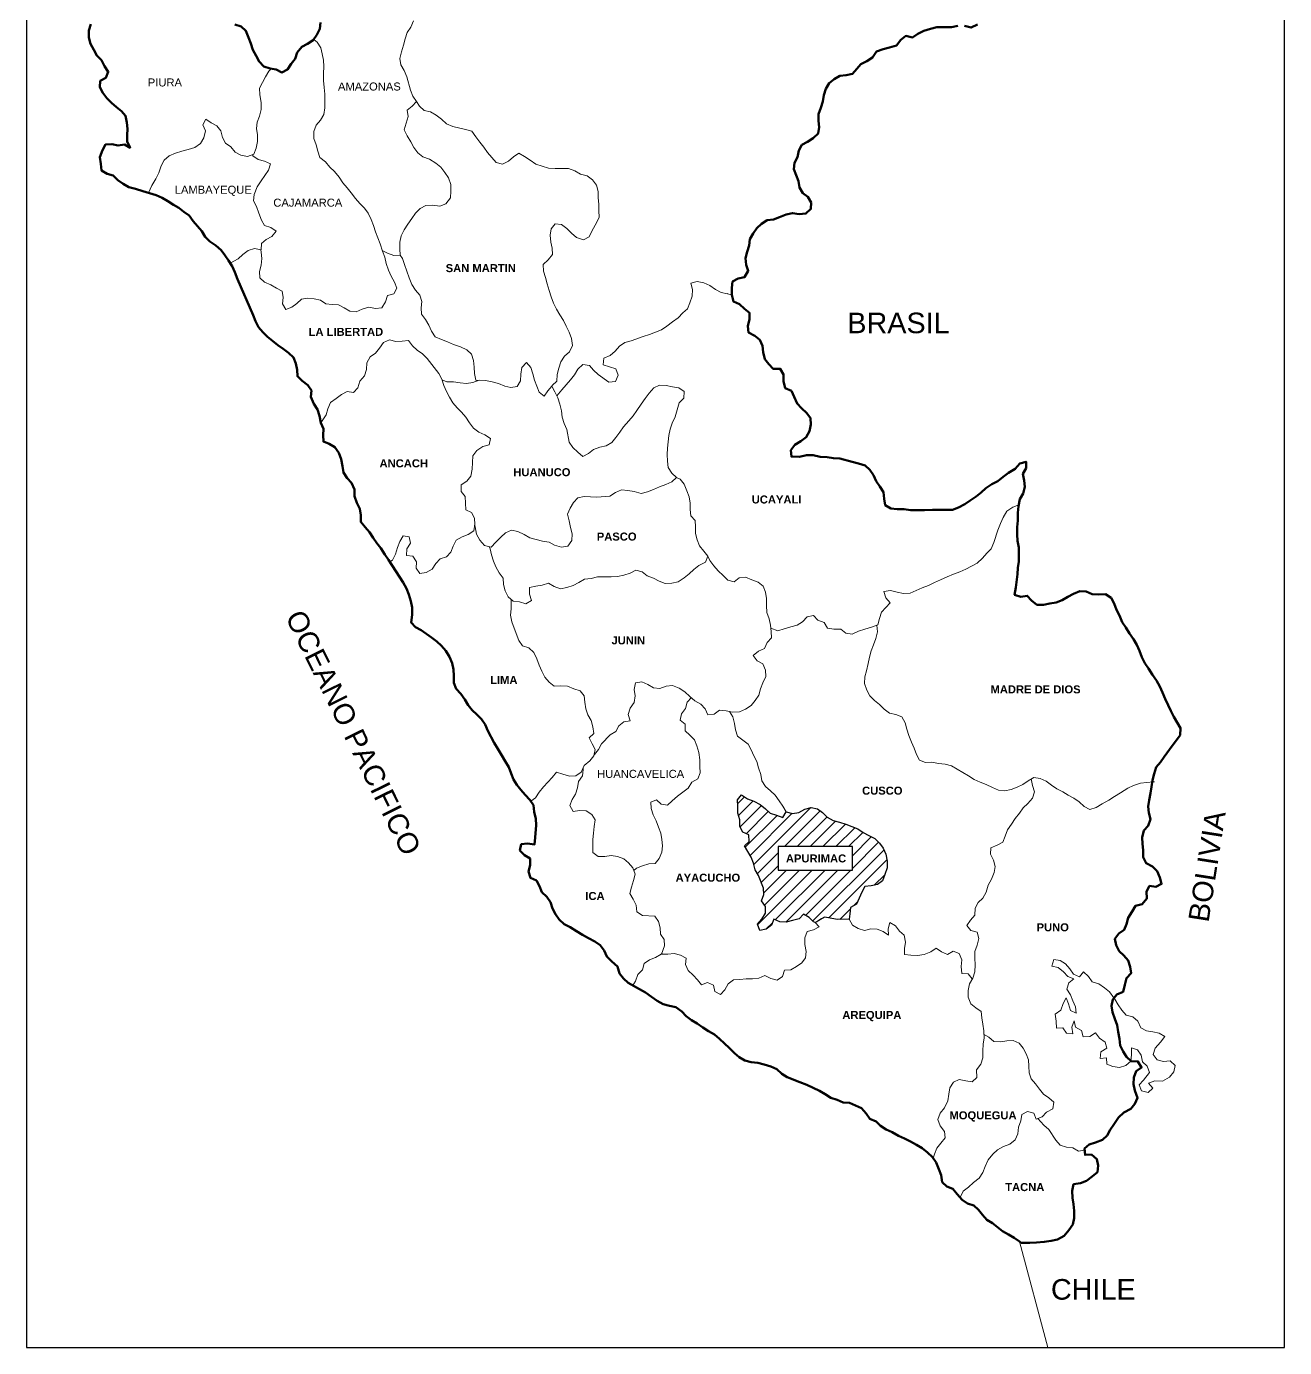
# Model space of a CAD drawing. Header units: metres. Extents: x 720607 to 802837, y 8371180 to 8431151.
# Drawn here: x 760657.27 to 760677.96, y 8405547.25 to 8405568.99 of the extents above; entities that cross this region are included whole.
import ezdxf

# ---------------------------------------------------------------- set-up
doc = ezdxf.new("R2010")
doc.units = ezdxf.units.M
for name, color, linetype, lineweight in [('COORDENADAS', 251, 'Continuous', 13), ('Marco', 124, 'Continuous', 20), ('Red vías Vecinales', 106, 'Continuous', 40), ('Ríos', 4, 'Continuous', 5)]:
    doc.layers.add(name, color=color, linetype=linetype, lineweight=lineweight)
doc.layers.add('Texto vias Nacionales', color=160, linetype='Continuous')
doc.styles.get("Standard").update_dxf_attribs({"font": 'simplex.shx'})

msp = doc.modelspace()

# ---------------------------------------------------------------- hatches: boundary and pattern name
at = {"true_color": 0xe60000}
h = msp.add_hatch(dxfattribs=at)
h.set_pattern_fill('LINE', color=1, scale=0.047025, angle=45, style=0)
h.set_pattern_definition([(45, (55351.96635, 409555.1982), (-0.1055741360233, 0.1055741360233), [])])
h.paths.add_polyline_path([(760670.803, 8405554.299), (760670.609, 8405554.291), (760670.467, 8405554.32), (760670.401, 8405554.331), (760670.35, 8405554.302), (760670.303, 8405554.277), (760670.27, 8405554.255), (760670.247, 8405554.245), (760670.22, 8405554.255), (760670.144, 8405554.327), (760670.051, 8405554.382), (760669.98, 8405554.306), (760669.87, 8405554.279), (760669.766, 8405554.247), (760669.662, 8405554.253), (760669.564, 8405554.297), (760669.525, 8405554.199), (760669.437, 8405554.134), (760669.333, 8405554.113), (760669.295, 8405554.217), (760669.367, 8405554.299), (760669.428, 8405554.397), (760669.428, 8405554.506), (760669.363, 8405554.6), (760669.402, 8405554.703), (760669.397, 8405554.807), (760669.311, 8405555.016), (760669.257, 8405555.109), (760669.23, 8405555.219), (760669.192, 8405555.317), (760669.084, 8405555.504), (760669.161, 8405555.575), (760669.156, 8405555.684), (760669.058, 8405555.729), (760669.004, 8405555.822), (760669.004, 8405555.931), (760668.972, 8405556.041), (760668.973, 8405556.156), (760668.968, 8405556.26), (760669.034, 8405556.342), (760669.132, 8405556.281), (760669.236, 8405556.242), (760669.34, 8405556.187), (760669.427, 8405556.115), (760669.503, 8405556.043), (760669.612, 8405556.01), (760669.711, 8405555.971), (760669.766, 8405556.064), (760669.87, 8405556.036), (760669.979, 8405556.052), (760670.073, 8405556.106), (760670.177, 8405556.138), (760670.281, 8405556.115), (760670.368, 8405556.055), (760670.444, 8405555.978), (760670.542, 8405555.922), (760670.646, 8405555.894), (760670.75, 8405555.861), (760670.946, 8405555.783), (760671.034, 8405555.722), (760671.126, 8405555.673), (760671.225, 8405555.628), (760671.301, 8405555.551), (760671.366, 8405555.469), (760671.409, 8405555.37), (760671.43, 8405555.255), (760671.43, 8405555.145), (760671.391, 8405555.036), (760671.352, 8405554.932), (760671.269, 8405554.867), (760671.165, 8405554.846), (760671.061, 8405554.836), (760671.011, 8405554.743), (760670.923, 8405554.546), (760670.829, 8405554.492), (760670.818, 8405554.388)])
h.paths.add_polyline_path([(760669.636, 8405555.104), (760670.857, 8405555.104), (760670.857, 8405555.492), (760669.636, 8405555.492)], flags=16)

# ---------------------------------------------------------------- linework, layer by layer
at = {"color": 1, "lineweight": 30, "true_color": 0xe60000}
msp.add_lwpolyline([(760670.803, 8405554.299), (760670.803, 8405554.299), (760670.609, 8405554.291), (760670.467, 8405554.32), (760670.401, 8405554.331), (760670.35, 8405554.302), (760670.303, 8405554.277), (760670.27, 8405554.255), (760670.247, 8405554.245), (760670.247, 8405554.245), (760670.22, 8405554.255), (760670.144, 8405554.327), (760670.051, 8405554.382), (760669.98, 8405554.306), (760669.87, 8405554.279), (760669.766, 8405554.247), (760669.662, 8405554.253), (760669.564, 8405554.297), (760669.525, 8405554.199), (760669.437, 8405554.134), (760669.333, 8405554.113), (760669.295, 8405554.217), (760669.367, 8405554.299), (760669.428, 8405554.397), (760669.428, 8405554.506), (760669.363, 8405554.6), (760669.402, 8405554.703), (760669.397, 8405554.807), (760669.311, 8405555.016), (760669.257, 8405555.109), (760669.23, 8405555.219), (760669.192, 8405555.317), (760669.084, 8405555.504), (760669.161, 8405555.575), (760669.156, 8405555.684), (760669.058, 8405555.729), (760669.004, 8405555.822), (760669.004, 8405555.931), (760668.972, 8405556.041), (760668.973, 8405556.156), (760668.968, 8405556.26), (760669.034, 8405556.342), (760669.132, 8405556.281), (760669.236, 8405556.242), (760669.34, 8405556.187), (760669.427, 8405556.115), (760669.503, 8405556.043), (760669.612, 8405556.01), (760669.711, 8405555.971), (760669.766, 8405556.064), (760669.87, 8405556.036), (760669.979, 8405556.052), (760670.073, 8405556.106), (760670.177, 8405556.138), (760670.281, 8405556.115), (760670.368, 8405556.055), (760670.444, 8405555.978), (760670.542, 8405555.922), (760670.646, 8405555.894), (760670.75, 8405555.861), (760670.946, 8405555.783), (760671.034, 8405555.722), (760671.126, 8405555.673), (760671.225, 8405555.628), (760671.301, 8405555.551), (760671.366, 8405555.469), (760671.409, 8405555.37), (760671.43, 8405555.255), (760671.43, 8405555.145), (760671.391, 8405555.036), (760671.352, 8405554.932), (760671.269, 8405554.867), (760671.165, 8405554.846), (760671.061, 8405554.836), (760671.011, 8405554.743), (760670.923, 8405554.546), (760670.829, 8405554.492), (760670.818, 8405554.388)], close=True, dxfattribs=at)
at = {"layer": 'COORDENADAS', "color": 7}
for p, q in [((760661.285, 8405568.274), (760661.301, 8405568.292)), ((760663.739, 8405567.674), (760663.69, 8405567.751)), ((760668.804, 8405564.585), (760668.875, 8405564.571)), ((760668.025, 8405561.536), (760667.965, 8405561.563)), ((760664.899, 8405560.389), (760664.885, 8405560.428)), ((760668.515, 8405560.197), (760668.478, 8405560.269)), ((760670.247, 8405554.245), (760670.313, 8405554.173)), ((760670.803, 8405554.299), (760670.86, 8405554.202)), ((760667.727, 8405553.745), (760667.711, 8405553.723)), ((760667.265, 8405553.233), (760667.247, 8405553.21)), ((760672.206, 8405550.434), (760672.185, 8405550.367))]:
    msp.add_line(p, q, dxfattribs=at)
at = {"layer": 'COORDENADAS', "color": 7, "lineweight": 50}
for p, q in [((760673.648, 8405548.975), (760673.632, 8405548.976)), ((760673.686, 8405548.975), (760673.648, 8405548.975))]:
    msp.add_line(p, q, dxfattribs=at)
for points in [[(760658.334, 8405569.025), (760658.301, 8405568.921), (760658.3, 8405568.806), (760658.327, 8405568.697), (760658.381, 8405568.603), (760658.43, 8405568.51), (760658.506, 8405568.433), (760658.56, 8405568.334), (760658.62, 8405568.241), (760658.581, 8405568.142), (760658.487, 8405568.088), (760658.481, 8405567.984), (760658.53, 8405567.891), (760658.595, 8405567.808), (760658.671, 8405567.731), (760658.753, 8405567.66), (760658.835, 8405567.594), (760658.905, 8405567.517), (760658.927, 8405567.407), (760658.937, 8405567.303), (760658.931, 8405567.199), (760658.93, 8405567.09), (760658.979, 8405566.991), (760658.886, 8405567.041), (760658.782, 8405567.025), (760658.678, 8405567.047), (760658.574, 8405567.042), (760658.524, 8405566.95), (760658.48, 8405566.835), (760658.496, 8405566.725), (760658.506, 8405566.616), (760658.599, 8405566.561), (760658.703, 8405566.533), (760658.779, 8405566.456), (760658.866, 8405566.395), (760658.959, 8405566.34), (760659.068, 8405566.312), (760659.188, 8405566.278), (760659.407, 8405566.211), (760659.505, 8405566.167), (760659.598, 8405566.112), (760659.69, 8405566.051), (760659.783, 8405566.001), (760659.865, 8405565.935), (760659.952, 8405565.874), (760660.017, 8405565.781), (760660.158, 8405565.616), (760660.212, 8405565.522), (760660.289, 8405565.445), (760660.387, 8405565.379), (760660.474, 8405565.307), (760660.539, 8405565.225), (760660.599, 8405565.137), (760660.658, 8405565.044), (760660.701, 8405564.945), (760660.745, 8405564.83), (760661.004, 8405564.237), (760661.041, 8405564.138), (760661.09, 8405564.04), (760661.161, 8405563.957), (760661.237, 8405563.88), (760661.319, 8405563.814), (760661.406, 8405563.742), (760661.498, 8405563.681), (760661.586, 8405563.615), (760661.667, 8405563.538), (760661.705, 8405563.439), (760661.726, 8405563.335), (760661.731, 8405563.231), (760661.807, 8405563.154), (760661.9, 8405563.082), (760661.96, 8405562.995), (760661.953, 8405562.891), (760662.002, 8405562.775), (760662.062, 8405562.682), (760662.094, 8405562.578), (760662.115, 8405562.463), (760662.158, 8405562.364), (760662.152, 8405562.26), (760662.157, 8405562.156), (760662.255, 8405562.117), (760662.348, 8405562.062), (760662.413, 8405561.969), (760662.451, 8405561.864), (760662.472, 8405561.749), (760662.488, 8405561.645), (760662.547, 8405561.552), (760662.618, 8405561.475), (760662.667, 8405561.37), (760662.672, 8405561.256), (760662.709, 8405561.146), (760662.758, 8405561.047), (760662.774, 8405560.943), (760662.773, 8405560.834), (760662.844, 8405560.746), (760662.914, 8405560.663), (760662.979, 8405560.575), (760663.039, 8405560.487), (760663.104, 8405560.405), (760663.169, 8405560.3), (760663.229, 8405560.212), (760663.468, 8405559.839), (760663.527, 8405559.74), (760663.565, 8405559.641), (760663.597, 8405559.532), (760663.618, 8405559.428), (760663.618, 8405559.307), (760663.601, 8405559.181), (760663.671, 8405559.104), (760663.764, 8405559.055), (760663.938, 8405558.933), (760664.026, 8405558.867), (760664.102, 8405558.795), (760664.172, 8405558.713), (760664.232, 8405558.614), (760664.275, 8405558.51), (760664.296, 8405558.406), (760664.301, 8405558.302), (760664.301, 8405558.187), (760664.344, 8405558.088), (760664.42, 8405558.005), (760664.485, 8405557.912), (760664.539, 8405557.819), (760664.604, 8405557.736), (760664.681, 8405557.665), (760664.757, 8405557.588), (760664.816, 8405557.5), (760664.86, 8405557.395), (760664.968, 8405557.198), (760665.027, 8405557.099), (760665.092, 8405556.994), (760665.147, 8405556.896), (760665.206, 8405556.802), (760665.244, 8405556.698), (760665.282, 8405556.599), (760665.341, 8405556.511), (760665.407, 8405556.429), (760665.477, 8405556.346), (760665.553, 8405556.264), (760665.613, 8405556.176), (760665.623, 8405556.066), (760665.65, 8405555.951), (760665.655, 8405555.847), (760665.643, 8405555.64), (760665.631, 8405555.53), (760665.516, 8405555.542), (760665.412, 8405555.531), (760665.39, 8405555.428), (760665.466, 8405555.351), (760665.558, 8405555.295), (760665.558, 8405555.186), (760665.53, 8405555.082), (760665.562, 8405554.978), (760665.66, 8405554.933), (760665.714, 8405554.84), (760665.752, 8405554.741), (760665.834, 8405554.664), (760665.894, 8405554.576), (760665.926, 8405554.472), (760665.974, 8405554.379), (760666.034, 8405554.291), (760666.116, 8405554.219), (760666.214, 8405554.169), (760666.318, 8405554.103), (760666.421, 8405554.042), (760666.519, 8405553.987), (760666.623, 8405553.932), (760666.71, 8405553.871), (760666.775, 8405553.783), (760666.819, 8405553.684), (760666.9, 8405553.602), (760666.993, 8405553.519), (760667.03, 8405553.404), (760667.095, 8405553.321), (760667.172, 8405553.25), (760667.357, 8405553.15), (760667.455, 8405553.095), (760667.553, 8405553.023), (760667.646, 8405552.957), (760667.744, 8405552.902), (760667.848, 8405552.874), (760667.952, 8405552.851), (760668.05, 8405552.78), (760668.126, 8405552.702), (760668.213, 8405552.636), (760668.306, 8405552.581), (760668.399, 8405552.515), (760668.491, 8405552.454), (760668.589, 8405552.399), (760668.671, 8405552.333), (760668.753, 8405552.255), (760668.829, 8405552.184), (760668.916, 8405552.096), (760668.998, 8405552.03), (760669.09, 8405551.974), (760669.194, 8405551.946), (760669.304, 8405551.935), (760669.407, 8405551.907), (760669.517, 8405551.873), (760669.615, 8405551.829), (760669.697, 8405551.757), (760669.784, 8405551.697), (760669.991, 8405551.619), (760670.106, 8405551.574), (760670.215, 8405551.524), (760670.319, 8405551.475), (760670.411, 8405551.419), (760670.504, 8405551.358), (760670.608, 8405551.325), (760670.706, 8405551.281), (760670.81, 8405551.275), (760670.908, 8405551.236), (760671.007, 8405551.191), (760671.083, 8405551.103), (760671.142, 8405551.015), (760671.246, 8405550.971), (760671.322, 8405550.899), (760671.415, 8405550.839), (760671.513, 8405550.794), (760671.617, 8405550.733), (760671.715, 8405550.689), (760671.813, 8405550.639), (760671.911, 8405550.584), (760672.004, 8405550.529), (760672.091, 8405550.463), (760672.173, 8405550.385), (760672.233, 8405550.298), (760672.281, 8405550.188), (760672.319, 8405550.089), (760672.335, 8405549.974), (760672.411, 8405549.902), (760672.509, 8405549.864), (760672.58, 8405549.776), (760672.661, 8405549.682), (760672.748, 8405549.621), (760672.852, 8405549.588), (760672.934, 8405549.516), (760672.999, 8405549.434), (760673.07, 8405549.351), (760673.162, 8405549.296), (760673.326, 8405549.164), (760673.424, 8405549.114), (760673.517, 8405549.059), (760673.604, 8405548.998), (760673.632, 8405548.976)], [(760660.704, 8405569.016), (760660.808, 8405568.983), (760660.884, 8405568.911), (760660.927, 8405568.802), (760660.965, 8405568.703), (760660.997, 8405568.599), (760661.051, 8405568.5), (760661.1, 8405568.407), (760661.176, 8405568.329), (760661.28, 8405568.296), (760661.383, 8405568.279), (760661.476, 8405568.229), (760661.57, 8405568.278), (760661.625, 8405568.371), (760661.691, 8405568.452), (760661.724, 8405568.556), (760661.802, 8405568.649), (760661.895, 8405568.697), (760661.988, 8405568.757), (760662.049, 8405568.85), (760662.099, 8405568.948), (760662.11, 8405569.052)], [(760672.59, 8405568.995), (760672.486, 8405568.974), (760672.245, 8405568.975), (760672.141, 8405568.948), (760672.031, 8405568.911), (760671.932, 8405568.862), (760671.845, 8405568.802), (760671.735, 8405568.83), (760671.653, 8405568.765), (760671.581, 8405568.673), (760671.466, 8405568.64), (760671.362, 8405568.614), (760671.252, 8405568.571), (760671.186, 8405568.472), (760671.093, 8405568.413), (760670.999, 8405568.364), (760670.928, 8405568.288), (760670.861, 8405568.206), (760670.757, 8405568.185), (760670.653, 8405568.175), (760670.56, 8405568.12), (760670.477, 8405568.05), (760670.422, 8405567.957), (760670.389, 8405567.853), (760670.372, 8405567.749), (760670.338, 8405567.646), (760670.299, 8405567.542), (760670.299, 8405567.432), (760670.309, 8405567.328), (760670.297, 8405567.225), (760670.215, 8405567.148), (760670.121, 8405567.089), (760670.028, 8405567.035), (760669.978, 8405566.942), (760669.956, 8405566.833), (760669.906, 8405566.74), (760669.894, 8405566.636), (760669.97, 8405566.438), (760669.986, 8405566.334), (760670.04, 8405566.241), (760670.127, 8405566.18), (760670.181, 8405566.087), (760670.175, 8405565.983), (760670.093, 8405565.907), (760669.983, 8405565.897), (760669.874, 8405565.914), (760669.77, 8405565.892), (760669.66, 8405565.849), (760669.561, 8405565.812), (760669.457, 8405565.801), (760669.364, 8405565.736), (760669.287, 8405565.665), (760669.226, 8405565.578), (760669.171, 8405565.485), (760669.159, 8405565.382), (760669.126, 8405565.278), (760669.098, 8405565.174), (760669.108, 8405565.064), (760669.146, 8405564.966), (760669.085, 8405564.862), (760668.981, 8405564.841), (760668.887, 8405564.787), (760668.876, 8405564.683), (760668.875, 8405564.568), (760668.902, 8405564.458), (760669, 8405564.414), (760669.082, 8405564.342), (760669.163, 8405564.276), (760669.163, 8405564.167), (760669.14, 8405564.057), (760669.151, 8405563.948), (760669.254, 8405563.898), (760669.336, 8405563.832), (760669.379, 8405563.733), (760669.39, 8405563.629), (760669.416, 8405563.514), (760669.481, 8405563.431), (760669.552, 8405563.354), (760669.672, 8405563.354), (760669.727, 8405563.26), (760669.726, 8405563.151), (760669.753, 8405563.036), (760669.856, 8405562.991), (760669.9, 8405562.893), (760669.948, 8405562.783), (760670.019, 8405562.706), (760670.106, 8405562.623), (760670.171, 8405562.541), (760670.176, 8405562.437), (760670.153, 8405562.327), (760670.098, 8405562.229), (760670.01, 8405562.164), (760669.911, 8405562.105), (760669.845, 8405562.012), (760669.855, 8405561.908), (760669.987, 8405561.907), (760670.102, 8405561.934), (760670.211, 8405561.933), (760670.326, 8405561.905), (760670.441, 8405561.899), (760670.545, 8405561.882), (760670.649, 8405561.876), (760670.856, 8405561.82), (760670.96, 8405561.797), (760671.069, 8405561.764), (760671.146, 8405561.692), (760671.205, 8405561.604), (760671.248, 8405561.506), (760671.308, 8405561.418), (760671.368, 8405561.324), (760671.378, 8405561.215), (760671.394, 8405561.111), (760671.487, 8405561.055), (760671.596, 8405561.044), (760671.711, 8405561.043), (760671.815, 8405561.026), (760671.941, 8405561.025), (760672.045, 8405561.03), (760672.176, 8405561.035), (760672.504, 8405561.033), (760672.603, 8405561.071), (760672.707, 8405561.125), (760672.795, 8405561.184), (760672.894, 8405561.255), (760672.977, 8405561.32), (760673.054, 8405561.391), (760673.153, 8405561.456), (760673.251, 8405561.505), (760673.339, 8405561.575), (760673.427, 8405561.64), (760673.532, 8405561.705), (760673.609, 8405561.793), (760673.713, 8405561.825), (760673.718, 8405561.721), (760673.663, 8405561.623), (760673.684, 8405561.518), (760673.694, 8405561.409), (760673.666, 8405561.3), (760673.611, 8405561.207), (760673.588, 8405561.092), (760673.577, 8405560.983), (760673.576, 8405560.857), (760673.57, 8405560.748), (760673.569, 8405560.627), (760673.574, 8405560.523), (760673.595, 8405560.414), (760673.594, 8405560.184), (760673.577, 8405560.08), (760673.571, 8405559.976), (760673.547, 8405559.757), (760673.525, 8405559.637), (760673.629, 8405559.603), (760673.733, 8405559.619), (760673.803, 8405559.542), (760673.891, 8405559.471), (760674, 8405559.47), (760674.104, 8405559.491), (760674.208, 8405559.507), (760674.307, 8405559.545), (760674.4, 8405559.604), (760674.494, 8405559.653), (760674.598, 8405559.696), (760674.702, 8405559.69), (760674.8, 8405559.646), (760674.909, 8405559.64), (760675.019, 8405559.644), (760675.112, 8405559.584), (760675.16, 8405559.49), (760675.203, 8405559.386), (760675.252, 8405559.293), (760675.295, 8405559.183), (760675.355, 8405559.095), (760675.415, 8405558.996), (760675.48, 8405558.908), (760675.534, 8405558.81), (760675.577, 8405558.711), (760675.62, 8405558.607), (760675.669, 8405558.513), (760675.729, 8405558.42), (760675.794, 8405558.321), (760675.859, 8405558.228), (760675.913, 8405558.129), (760675.956, 8405558.03), (760675.999, 8405557.926), (760676.048, 8405557.821), (760676.097, 8405557.728), (760676.145, 8405557.629), (760676.254, 8405557.443), (760676.247, 8405557.328), (760676.187, 8405557.241), (760676.115, 8405557.153), (760675.983, 8405556.968), (760675.922, 8405556.881), (760675.856, 8405556.799), (760675.822, 8405556.69), (760675.794, 8405556.586), (760675.777, 8405556.477), (760675.76, 8405556.373), (760675.738, 8405556.258), (760675.721, 8405556.154), (760675.731, 8405556.05), (760675.758, 8405555.946), (760675.719, 8405555.837), (760675.653, 8405555.755), (760675.624, 8405555.64), (760675.629, 8405555.536), (760675.64, 8405555.432), (760675.639, 8405555.317), (760675.688, 8405555.219), (760675.791, 8405555.163), (760675.867, 8405555.086), (760675.911, 8405554.982), (760675.943, 8405554.878), (760675.85, 8405554.829), (760675.746, 8405554.846), (760675.696, 8405554.753), (760675.701, 8405554.638), (760675.623, 8405554.546), (760675.514, 8405554.519), (760675.459, 8405554.427), (760675.392, 8405554.323), (760675.364, 8405554.219), (760675.325, 8405554.121), (760675.238, 8405554.061), (760675.171, 8405553.974), (760675.198, 8405553.87), (760675.247, 8405553.771), (760675.323, 8405553.699), (760675.394, 8405553.617), (760675.426, 8405553.513), (760675.442, 8405553.409), (760675.364, 8405553.327), (760675.336, 8405553.218), (760675.308, 8405553.103), (760675.204, 8405553.06), (760675.138, 8405552.978), (760675.121, 8405552.874), (760675.137, 8405552.77), (760675.174, 8405552.661), (760675.212, 8405552.556), (760675.228, 8405552.447), (760675.249, 8405552.332), (760675.259, 8405552.222), (760675.308, 8405552.123), (760675.368, 8405552.036), (760675.444, 8405551.964), (760675.553, 8405551.958), (760675.613, 8405551.859), (760675.525, 8405551.799), (760675.486, 8405551.696), (760675.48, 8405551.586), (760675.501, 8405551.482), (760675.544, 8405551.361), (760675.505, 8405551.263), (760675.434, 8405551.181), (760675.319, 8405551.116), (760675.236, 8405551.035), (760675.159, 8405550.92), (760675.098, 8405550.833), (760675.048, 8405550.74), (760674.971, 8405550.67), (760674.856, 8405550.627), (760674.752, 8405550.594), (760674.675, 8405550.524), (760674.685, 8405550.42), (760674.789, 8405550.425), (760674.876, 8405550.353), (760674.897, 8405550.249), (760674.886, 8405550.139), (760674.803, 8405550.063), (760674.71, 8405549.993), (760674.611, 8405549.955), (760674.496, 8405549.939), (760674.474, 8405549.83), (760674.478, 8405549.715), (760674.494, 8405549.611), (760674.504, 8405549.501), (760674.504, 8405549.381), (760674.481, 8405549.277), (760674.415, 8405549.185), (760674.343, 8405549.092), (760674.228, 8405549.027), (760674.124, 8405549.006), (760674.014, 8405548.99), (760673.883, 8405548.98), (760673.773, 8405548.975), (760673.686, 8405548.975)], [(760672.913, 8405569.02), (760672.809, 8405568.966), (760672.699, 8405568.994)]]:
    msp.add_lwpolyline(points, dxfattribs=at)
at = {"layer": 'COORDENADAS', "color": 7}
for points in [[(760663.637, 8405569.075), (760663.598, 8405568.972), (760663.538, 8405568.885), (760663.504, 8405568.781), (760663.476, 8405568.677), (760663.443, 8405568.568), (760663.415, 8405568.458), (760663.431, 8405568.354), (760663.485, 8405568.261), (760663.528, 8405568.157), (760663.592, 8405567.937), (760663.63, 8405567.839), (760663.69, 8405567.751), (760663.618, 8405567.675), (760663.536, 8405567.609), (760663.551, 8405567.505), (760663.485, 8405567.287), (760663.533, 8405567.188), (760663.593, 8405567.089), (760663.647, 8405566.996), (760663.712, 8405566.908), (760663.794, 8405566.842), (760663.903, 8405566.803), (760664.007, 8405566.737), (760664.088, 8405566.67), (760664.153, 8405566.582), (760664.213, 8405566.495), (760664.251, 8405566.385), (760664.256, 8405566.275), (760664.249, 8405566.166), (760664.172, 8405566.068), (760664.074, 8405566.03), (760663.953, 8405566.047), (760663.844, 8405566.042), (760663.75, 8405565.988), (760663.673, 8405565.912), (760663.613, 8405565.825), (760663.546, 8405565.732), (760663.486, 8405565.64), (760663.436, 8405565.541), (760663.413, 8405565.438), (760663.413, 8405565.328), (760663.418, 8405565.224), (760663.314, 8405565.219), (760663.21, 8405565.258), (760663.125, 8405565.297)], [(760661.998, 8405568.772), (760662.054, 8405568.724), (760662.113, 8405568.636), (760662.135, 8405568.532), (760662.161, 8405568.428), (760662.166, 8405568.324), (760662.16, 8405568.209), (760662.159, 8405568.094), (760662.17, 8405567.979), (760662.18, 8405567.869), (760662.179, 8405567.754), (760662.184, 8405567.645), (760662.167, 8405567.536), (760662.112, 8405567.443), (760662.04, 8405567.361), (760662.001, 8405567.257), (760662.001, 8405567.142), (760662.038, 8405567.038), (760662.065, 8405566.934), (760662.097, 8405566.83), (760662.195, 8405566.758), (760662.266, 8405566.67), (760662.342, 8405566.599), (760662.418, 8405566.505), (760662.478, 8405566.412), (760662.548, 8405566.329), (760662.614, 8405566.247), (760662.684, 8405566.153), (760662.755, 8405566.071), (760662.831, 8405565.994), (760662.896, 8405565.911), (760662.945, 8405565.807), (760662.983, 8405565.708), (760663.015, 8405565.604), (760663.09, 8405565.407), (760663.128, 8405565.286), (760663.166, 8405565.187), (760663.192, 8405565.083), (760663.23, 8405564.974), (760663.273, 8405564.875), (760663.327, 8405564.781), (760663.365, 8405564.677), (760663.315, 8405564.584), (760663.211, 8405564.558), (760663.178, 8405564.454), (760663.117, 8405564.356), (760663.013, 8405564.345), (760662.903, 8405564.368), (760662.794, 8405564.336), (760662.695, 8405564.293), (760662.591, 8405564.299), (760662.498, 8405564.354), (760662.406, 8405564.404), (760662.302, 8405564.41), (760662.198, 8405564.421), (760662.111, 8405564.482), (760662.007, 8405564.505), (760661.903, 8405564.516), (760661.799, 8405564.5), (760661.722, 8405564.43), (760661.639, 8405564.365), (760661.541, 8405564.327), (760661.486, 8405564.42), (760661.498, 8405564.524), (760661.477, 8405564.628), (760661.384, 8405564.678), (760661.291, 8405564.733), (760661.188, 8405564.778), (760661.111, 8405564.849), (760661.107, 8405564.953), (760661.134, 8405565.057), (760661.146, 8405565.167), (760661.136, 8405565.271), (760661.131, 8405565.309)], [(760659.279, 8405566.25), (760659.336, 8405566.37), (760659.403, 8405566.479), (760659.453, 8405566.578), (760659.492, 8405566.692), (760659.541, 8405566.785), (760659.624, 8405566.856), (760659.728, 8405566.899), (760659.832, 8405566.936), (760659.936, 8405566.963), (760660.041, 8405566.995), (760660.134, 8405567.061), (760660.189, 8405567.153), (760660.217, 8405567.268), (760660.174, 8405567.367), (760660.224, 8405567.459), (760660.311, 8405567.399), (760660.404, 8405567.349), (760660.469, 8405567.266), (760660.501, 8405567.157), (760660.55, 8405567.064), (760660.637, 8405567.003), (760660.708, 8405566.915), (760660.8, 8405566.865), (760660.91, 8405566.848), (760661.014, 8405566.886), (760661.053, 8405566.984), (760661.075, 8405567.093), (760661.076, 8405567.203), (760661.055, 8405567.307), (760661.066, 8405567.411), (760661.105, 8405567.509), (760661.133, 8405567.618), (760661.134, 8405567.733), (760661.113, 8405567.859), (760661.108, 8405567.969), (760661.208, 8405568.154), (760661.263, 8405568.247), (760661.285, 8405568.274)], [(760663.739, 8405567.674), (760663.815, 8405567.602), (760663.919, 8405567.58), (760664.011, 8405567.525), (760664.098, 8405567.458), (760664.18, 8405567.381), (760664.289, 8405567.337), (760664.497, 8405567.292), (760664.601, 8405567.264), (760664.666, 8405567.17), (760664.731, 8405567.082), (760664.796, 8405567), (760664.856, 8405566.912), (760664.997, 8405566.747), (760665.101, 8405566.719), (760665.2, 8405566.768), (760665.282, 8405566.838), (760665.37, 8405566.898), (760665.463, 8405566.848), (760665.556, 8405566.788), (760665.654, 8405566.721), (760665.861, 8405566.654), (760665.971, 8405566.648), (760666.19, 8405566.647), (760666.293, 8405566.608), (760666.386, 8405566.553), (760666.495, 8405566.525), (760666.583, 8405566.464), (760666.648, 8405566.376), (760666.674, 8405566.272), (760666.679, 8405566.168), (760666.69, 8405566.064), (760666.689, 8405565.954), (760666.694, 8405565.85), (760666.649, 8405565.752), (760666.578, 8405565.627), (760666.528, 8405565.523), (760666.434, 8405565.474), (760666.32, 8405565.513), (760666.238, 8405565.585), (760666.162, 8405565.662), (760666.075, 8405565.728), (760665.971, 8405565.74), (760665.905, 8405565.658), (760665.888, 8405565.549), (760665.898, 8405565.439), (760665.919, 8405565.335), (760665.924, 8405565.231), (760665.852, 8405565.144), (760665.77, 8405565.068), (760665.78, 8405564.958), (760665.812, 8405564.854), (760665.839, 8405564.75), (760665.871, 8405564.64), (760665.903, 8405564.536), (760665.941, 8405564.432), (760665.99, 8405564.333), (760666.044, 8405564.24), (760666.104, 8405564.147), (760666.152, 8405564.053), (760666.201, 8405563.954), (760666.239, 8405563.85), (760666.254, 8405563.735), (760666.205, 8405563.632), (760666.122, 8405563.561), (760666.061, 8405563.468), (760666.028, 8405563.364), (760666, 8405563.261), (760665.999, 8405563.151), (760665.922, 8405563.08), (760665.908, 8405563.059)], [(760660.627, 8405565.093), (760660.758, 8405565.163), (760660.835, 8405565.234), (760660.923, 8405565.299), (760661.027, 8405565.331), (760661.136, 8405565.309), (760661.142, 8405565.413), (760661.219, 8405565.483), (760661.312, 8405565.532), (760661.379, 8405565.619), (760661.291, 8405565.68), (760661.188, 8405565.708), (760661.139, 8405565.801), (760661.096, 8405565.911), (760661.058, 8405566.021), (760661.009, 8405566.114), (760661.021, 8405566.223), (760661.066, 8405566.344), (760661.132, 8405566.447), (760661.253, 8405566.622), (760661.287, 8405566.725), (760661.188, 8405566.77), (760661.085, 8405566.798), (760660.997, 8405566.858), (760660.998, 8405566.88)], [(760663.456, 8405565.169), (760663.418, 8405565.224), (760663.314, 8405565.219)], [(760664.702, 8405563.158), (760664.664, 8405563.165), (760664.643, 8405563.274), (760664.638, 8405563.378), (760664.628, 8405563.488), (760664.595, 8405563.592), (760664.514, 8405563.663), (760664.41, 8405563.713), (760664.295, 8405563.752), (760664.197, 8405563.797), (760664.099, 8405563.836), (760663.995, 8405563.88), (760663.935, 8405563.973), (760663.892, 8405564.072), (760663.838, 8405564.165), (760663.773, 8405564.253), (760663.763, 8405564.357), (760663.774, 8405564.461), (760663.742, 8405564.566), (760663.671, 8405564.648), (760663.612, 8405564.741), (760663.569, 8405564.851), (760663.493, 8405565.07), (760663.456, 8405565.169)], [(760665.999, 8405562.908), (760666.08, 8405563.008), (760666.224, 8405563.172), (760666.29, 8405563.253), (760666.34, 8405563.346), (760666.422, 8405563.422), (760666.532, 8405563.405), (760666.602, 8405563.328), (760666.678, 8405563.257), (760666.853, 8405563.135), (760666.962, 8405563.145), (760667.007, 8405563.249), (760666.969, 8405563.353), (760666.761, 8405563.42), (760666.768, 8405563.53), (760666.872, 8405563.573), (760666.954, 8405563.643), (760667.026, 8405563.725), (760667.114, 8405563.785), (760667.218, 8405563.812), (760667.415, 8405563.887), (760667.52, 8405563.919), (760667.717, 8405563.995), (760667.805, 8405564.054), (760667.898, 8405564.125), (760667.992, 8405564.19), (760668.069, 8405564.272), (760668.146, 8405564.342), (760668.185, 8405564.441), (760668.224, 8405564.55), (760668.23, 8405564.659), (760668.203, 8405564.763), (760668.307, 8405564.79), (760668.417, 8405564.768), (760668.515, 8405564.723), (760668.608, 8405564.657), (760668.7, 8405564.607), (760668.804, 8405564.585), (760668.81, 8405564.59)], [(760662.115, 8405562.463), (760662.203, 8405562.594), (760662.231, 8405562.697), (760662.276, 8405562.801), (760662.369, 8405562.866), (760662.457, 8405562.931), (760662.55, 8405562.98), (760662.654, 8405562.963), (760662.726, 8405563.039), (760662.759, 8405563.149), (760662.831, 8405563.236), (760662.865, 8405563.339), (760662.871, 8405563.454), (760662.926, 8405563.552), (760663.014, 8405563.612), (760663.08, 8405563.694), (760663.146, 8405563.786), (760663.245, 8405563.83), (760663.349, 8405563.802), (760663.453, 8405563.807), (760663.557, 8405563.817), (760663.622, 8405563.729), (760663.698, 8405563.657), (760663.785, 8405563.597), (760663.862, 8405563.525), (760664.057, 8405563.278), (760664.106, 8405563.184), (760664.138, 8405563.08), (760664.181, 8405562.981), (760664.23, 8405562.888), (760664.284, 8405562.795), (760664.355, 8405562.712), (760664.431, 8405562.641), (760664.502, 8405562.558), (760664.561, 8405562.465), (760664.626, 8405562.377), (760664.714, 8405562.311), (760664.812, 8405562.266), (760664.905, 8405562.205), (760664.882, 8405562.102), (760664.778, 8405562.075), (760664.679, 8405562.01), (760664.613, 8405561.923), (760664.612, 8405561.813), (760664.606, 8405561.704), (760664.583, 8405561.589), (760664.517, 8405561.502), (760664.424, 8405561.442), (760664.423, 8405561.333), (760664.488, 8405561.25), (760664.498, 8405561.031), (760664.596, 8405560.987), (760664.645, 8405560.894), (760664.65, 8405560.79), (760664.633, 8405560.686), (760664.539, 8405560.626), (760664.441, 8405560.588), (760664.342, 8405560.534), (760664.292, 8405560.436), (760664.253, 8405560.338), (760664.182, 8405560.262), (760664.077, 8405560.229), (760664.006, 8405560.148), (760663.945, 8405560.055), (760663.846, 8405560.001), (760663.742, 8405559.985), (760663.682, 8405560.073), (760663.689, 8405560.177), (760663.629, 8405560.27), (760663.525, 8405560.282), (760663.531, 8405560.391), (760663.592, 8405560.484), (760663.571, 8405560.588), (760663.467, 8405560.605), (760663.417, 8405560.512), (760663.378, 8405560.414), (760663.345, 8405560.305), (760663.295, 8405560.207), (760663.252, 8405560.177)], [(760664.11, 8405563.171), (760664.188, 8405563.14), (760664.297, 8405563.139), (760664.407, 8405563.122), (760664.51, 8405563.111), (760664.614, 8405563.127), (760664.719, 8405563.164), (760664.823, 8405563.158), (760664.932, 8405563.136), (760665.036, 8405563.113), (760665.14, 8405563.069), (760665.243, 8405563.046), (760665.347, 8405563.062), (760665.397, 8405563.155), (760665.403, 8405563.264), (760665.42, 8405563.373), (760665.498, 8405563.455), (760665.568, 8405563.373), (760665.6, 8405563.268), (760665.627, 8405563.164), (760665.67, 8405563.066), (760665.708, 8405562.967), (760665.79, 8405562.901), (760665.85, 8405562.988), (760665.917, 8405563.07), (760665.965, 8405562.976), (760666.014, 8405562.877), (760666.046, 8405562.773), (760666.073, 8405562.664), (760666.083, 8405562.56), (760666.115, 8405562.455), (760666.159, 8405562.357), (760666.201, 8405562.148), (760666.261, 8405562.061), (760666.342, 8405561.983), (760666.424, 8405561.912), (760666.517, 8405561.961), (760666.6, 8405562.026), (760666.704, 8405562.063), (760666.808, 8405562.085), (760666.902, 8405562.139), (760666.968, 8405562.221), (760667.034, 8405562.313), (760667.095, 8405562.4), (760667.183, 8405562.498), (760667.254, 8405562.58), (760667.315, 8405562.667), (760667.381, 8405562.771), (760667.448, 8405562.863), (760667.514, 8405562.951), (760667.591, 8405563.038), (760667.684, 8405563.086), (760667.794, 8405563.08), (760667.898, 8405563.058), (760668.001, 8405563.041), (760668.089, 8405562.98), (760668.083, 8405562.871), (760668.011, 8405562.794), (760667.944, 8405562.565), (760667.894, 8405562.461), (760667.861, 8405562.358), (760667.838, 8405562.254), (760667.815, 8405562.046), (760667.809, 8405561.942), (760667.819, 8405561.832), (760667.829, 8405561.728), (760667.889, 8405561.635), (760667.965, 8405561.563), (760667.888, 8405561.493), (760667.79, 8405561.45), (760667.685, 8405561.412), (760667.587, 8405561.369), (760667.488, 8405561.331), (760667.384, 8405561.304), (760667.269, 8405561.332), (760667.165, 8405561.349), (760667.061, 8405561.361), (760666.962, 8405561.318), (760666.869, 8405561.258), (760666.655, 8405561.243), (760666.655, 8405561.243), (760666.448, 8405561.255), (760666.343, 8405561.228), (760666.272, 8405561.152), (760666.217, 8405561.059), (760666.172, 8405560.961), (760666.199, 8405560.852), (760666.22, 8405560.742), (760666.247, 8405560.638), (760666.246, 8405560.528), (760666.175, 8405560.436), (760666.071, 8405560.42), (760665.961, 8405560.453), (760665.869, 8405560.503), (760665.759, 8405560.52), (760665.655, 8405560.543), (760665.552, 8405560.571), (760665.459, 8405560.626), (760665.355, 8405560.676), (760665.251, 8405560.698), (760665.153, 8405560.655), (760665.075, 8405560.585), (760664.993, 8405560.503), (760664.916, 8405560.421), (760664.807, 8405560.444), (760664.73, 8405560.532), (760664.676, 8405560.631), (760664.655, 8405560.751), (760664.644, 8405560.779)], [(760665.791, 8405562.903), (760665.786, 8405562.904)], [(760668.025, 8405561.536), (760668.091, 8405561.453), (760668.134, 8405561.343), (760668.171, 8405561.245), (760668.187, 8405561.141), (760668.192, 8405561.037), (760668.202, 8405560.933), (760668.273, 8405560.856), (760668.278, 8405560.752), (760668.277, 8405560.642), (760668.304, 8405560.538), (760668.342, 8405560.439), (760668.412, 8405560.351), (760668.478, 8405560.269), (760668.439, 8405560.171), (760668.334, 8405560.116), (760668.252, 8405560.051), (760668.175, 8405559.981), (760668.092, 8405559.915), (760667.993, 8405559.85), (760667.889, 8405559.824), (760667.78, 8405559.819), (760667.682, 8405559.858), (760667.589, 8405559.907), (760667.48, 8405559.946), (760667.398, 8405560.013), (760667.294, 8405560.041), (760667.201, 8405559.992), (760667.097, 8405559.96), (760666.993, 8405559.938), (760666.888, 8405559.928), (760666.664, 8405559.929), (760666.56, 8405559.903), (760666.45, 8405559.892), (760666.357, 8405559.838), (760666.264, 8405559.789), (760666.16, 8405559.757), (760666.055, 8405559.731), (760665.952, 8405559.769), (760665.859, 8405559.825), (760665.755, 8405559.792), (760665.651, 8405559.777), (760665.547, 8405559.755), (760665.546, 8405559.646), (760665.578, 8405559.542), (760665.485, 8405559.488), (760665.381, 8405559.521), (760665.277, 8405559.533), (760665.196, 8405559.604), (760665.147, 8405559.703), (760665.12, 8405559.807), (760665.115, 8405559.911), (760665.05, 8405559.994), (760664.996, 8405560.093), (760664.953, 8405560.191), (760664.921, 8405560.295), (760664.899, 8405560.389)], [(760669.515, 8405559.087), (760669.63, 8405559.042), (760669.735, 8405559.074), (760669.844, 8405559.106), (760669.948, 8405559.133), (760670.036, 8405559.192), (760670.113, 8405559.274), (760670.217, 8405559.295), (760670.288, 8405559.218), (760670.392, 8405559.179), (760670.446, 8405559.086), (760670.555, 8405559.069), (760670.67, 8405559.068), (760670.752, 8405559.002), (760670.856, 8405558.985), (760670.96, 8405559.039), (760671.064, 8405559.071), (760671.174, 8405559.104), (760671.278, 8405559.141), (760671.301, 8405559.245), (760671.334, 8405559.349), (760671.477, 8405559.501), (760671.407, 8405559.584), (760671.374, 8405559.688), (760671.484, 8405559.704), (760671.593, 8405559.676), (760671.697, 8405559.659), (760671.807, 8405559.664), (760672.004, 8405559.75), (760672.108, 8405559.788), (760672.207, 8405559.836), (760672.306, 8405559.879), (760672.416, 8405559.928), (760672.52, 8405559.977), (760672.624, 8405560.014), (760672.723, 8405560.058), (760672.91, 8405560.155), (760672.998, 8405560.237), (760673.069, 8405560.318), (760673.141, 8405560.394), (760673.185, 8405560.493), (760673.252, 8405560.7), (760673.291, 8405560.809), (760673.335, 8405560.908), (760673.396, 8405561.011), (760673.495, 8405561.076), (760673.593, 8405561.116)], [(760668.515, 8405560.197), (760668.581, 8405560.11), (760668.651, 8405560.027), (760668.733, 8405559.95), (760668.809, 8405559.878), (760668.913, 8405559.85), (760668.995, 8405559.916), (760669.099, 8405559.926), (760669.203, 8405559.881), (760669.307, 8405559.843), (760669.389, 8405559.776), (760669.426, 8405559.678), (760669.447, 8405559.574), (760669.447, 8405559.459), (760669.452, 8405559.344), (760669.489, 8405559.239), (760669.511, 8405559.135), (760669.521, 8405559.031), (760669.526, 8405558.927), (760669.454, 8405558.851), (760669.41, 8405558.753), (760669.311, 8405558.71), (760669.228, 8405558.634), (760669.294, 8405558.551), (760669.386, 8405558.501), (760669.43, 8405558.397), (760669.434, 8405558.293), (760669.385, 8405558.189), (760669.346, 8405558.086), (760669.318, 8405557.982), (760669.257, 8405557.895), (760669.191, 8405557.813), (760669.097, 8405557.753), (760668.999, 8405557.71), (760668.884, 8405557.705), (760668.78, 8405557.728), (760668.67, 8405557.739), (760668.583, 8405557.674), (760668.478, 8405557.658), (760668.435, 8405557.757), (760668.365, 8405557.834), (760668.266, 8405557.89), (760668.185, 8405557.961), (760668.103, 8405558.038), (760668.01, 8405558.099), (760667.901, 8405558.143), (760667.797, 8405558.133), (760667.688, 8405558.095), (760667.584, 8405558.102), (760667.491, 8405558.162), (760667.393, 8405558.201), (760667.289, 8405558.185), (760667.271, 8405558.076), (760667.287, 8405557.972), (760667.27, 8405557.863), (760667.204, 8405557.77), (760667.171, 8405557.666), (760667.203, 8405557.562), (760667.099, 8405557.546), (760667.016, 8405557.481), (760666.966, 8405557.388), (760666.873, 8405557.334), (760666.73, 8405557.182), (760666.68, 8405557.089), (760666.614, 8405557.007), (760666.611, 8405557.004)], [(760665.245, 8405559.561), (760665.244, 8405559.407), (760665.237, 8405559.298), (760665.259, 8405559.193), (760665.296, 8405559.084), (760665.372, 8405558.886), (760665.432, 8405558.798), (760665.535, 8405558.765), (760665.617, 8405558.688), (760665.666, 8405558.584), (760665.709, 8405558.479), (760665.752, 8405558.381), (760665.801, 8405558.282), (760665.871, 8405558.199), (760665.953, 8405558.133), (760666.062, 8405558.138), (760666.172, 8405558.132), (760666.276, 8405558.087), (760666.379, 8405558.054), (760666.445, 8405557.972), (760666.46, 8405557.867), (760666.471, 8405557.758), (760666.508, 8405557.659), (760666.563, 8405557.566), (760666.589, 8405557.462), (760666.605, 8405557.352), (760666.528, 8405557.281), (760666.577, 8405557.183), (760666.625, 8405557.089), (760666.608, 8405556.985), (760666.537, 8405556.904), (760666.449, 8405556.828), (760666.399, 8405556.719), (760666.311, 8405556.659), (760666.207, 8405556.649), (760666.098, 8405556.682), (760665.994, 8405556.716), (760665.922, 8405556.628), (760665.779, 8405556.476), (760665.707, 8405556.389), (760665.647, 8405556.296), (760665.568, 8405556.242)], [(760671.257, 8405559.133), (760671.272, 8405559.026), (760671.244, 8405558.917), (760671.205, 8405558.813), (760671.166, 8405558.715), (760671.138, 8405558.611), (760671.116, 8405558.507), (760671.088, 8405558.387), (760671.06, 8405558.283), (760671.059, 8405558.174), (760671.097, 8405558.064), (760671.145, 8405557.971), (760671.222, 8405557.894), (760671.303, 8405557.828), (760671.379, 8405557.756), (760671.467, 8405557.69), (760671.57, 8405557.667), (760671.669, 8405557.629), (760671.728, 8405557.53), (760671.755, 8405557.426), (760671.787, 8405557.321), (760671.83, 8405557.212), (760671.874, 8405557.113), (760671.911, 8405557.009), (760671.96, 8405556.915), (760672.058, 8405556.876), (760672.162, 8405556.881), (760672.272, 8405556.859), (760672.381, 8405556.847), (760672.49, 8405556.819), (760672.583, 8405556.764), (760672.676, 8405556.714), (760672.768, 8405556.659), (760672.861, 8405556.598), (760672.959, 8405556.554), (760673.058, 8405556.515), (760673.161, 8405556.465), (760673.26, 8405556.421), (760673.363, 8405556.409), (760673.468, 8405556.43), (760673.566, 8405556.468), (760673.66, 8405556.517), (760673.748, 8405556.576), (760673.841, 8405556.631), (760673.945, 8405556.614), (760674.043, 8405556.569), (760674.13, 8405556.503), (760674.217, 8405556.442), (760674.316, 8405556.392), (760674.408, 8405556.337), (760674.501, 8405556.287), (760674.588, 8405556.227), (760674.67, 8405556.155), (760674.763, 8405556.105), (760674.867, 8405556.137), (760674.966, 8405556.197), (760675.075, 8405556.257), (760675.169, 8405556.316), (760675.268, 8405556.376), (760675.389, 8405556.452), (760675.482, 8405556.5), (760675.597, 8405556.538), (760675.805, 8405556.559), (760675.827, 8405556.559)], [(760668.212, 8405557.945), (760668.14, 8405557.868), (760668.112, 8405557.765), (760668.046, 8405557.677), (760668.024, 8405557.574), (760668.105, 8405557.507), (760668.105, 8405557.398), (760668.186, 8405557.326), (760668.263, 8405557.249), (760668.3, 8405557.151), (760668.332, 8405557.041), (760668.348, 8405556.92), (760668.348, 8405556.811), (760668.352, 8405556.707), (760668.313, 8405556.609), (760668.215, 8405556.555), (760668.154, 8405556.456), (760668.071, 8405556.386), (760667.983, 8405556.321), (760667.895, 8405556.245), (760667.818, 8405556.174), (760667.715, 8405556.191), (760667.638, 8405556.262), (760667.54, 8405556.225), (760667.55, 8405556.121), (760667.582, 8405556.017), (760667.631, 8405555.918), (760667.668, 8405555.814), (760667.706, 8405555.715), (760667.722, 8405555.611), (760667.732, 8405555.507), (760667.726, 8405555.403), (760667.682, 8405555.299), (760667.616, 8405555.217), (760667.512, 8405555.207), (760667.407, 8405555.175), (760667.309, 8405555.137), (760667.264, 8405555.099)], [(760668.836, 8405557.716), (760668.889, 8405557.629), (760668.921, 8405557.519), (760668.937, 8405557.415), (760668.969, 8405557.311), (760669.143, 8405557.178), (760669.192, 8405557.085), (760669.235, 8405556.986), (760669.284, 8405556.893), (760669.316, 8405556.789), (760669.354, 8405556.679), (760669.369, 8405556.575), (760669.429, 8405556.482), (760669.511, 8405556.41), (760669.587, 8405556.338), (760669.652, 8405556.245), (760669.712, 8405556.157), (760669.766, 8405556.064)], [(760667.72, 8405553.723), (760667.766, 8405553.859), (760667.761, 8405553.963), (760667.702, 8405554.051), (760667.697, 8405554.155), (760667.67, 8405554.259), (760667.611, 8405554.347), (760667.403, 8405554.359), (760667.315, 8405554.42), (760667.3, 8405554.53), (760667.251, 8405554.628), (760667.197, 8405554.722), (760667.225, 8405554.826), (760667.258, 8405554.935), (760667.286, 8405555.039), (760667.249, 8405555.143), (760667.178, 8405555.225), (760667.096, 8405555.292), (760666.992, 8405555.331), (760666.889, 8405555.348), (760666.785, 8405555.332), (760666.675, 8405555.332), (760666.588, 8405555.393), (760666.589, 8405555.612), (760666.601, 8405555.716), (760666.612, 8405555.825), (760666.629, 8405555.935), (760666.57, 8405556.023), (760666.477, 8405556.083), (760666.368, 8405556.084), (760666.264, 8405556.068), (760666.209, 8405556.167), (760666.248, 8405556.265), (760666.304, 8405556.358), (760666.337, 8405556.462), (760666.354, 8405556.566), (760666.42, 8405556.658), (760666.432, 8405556.762), (760666.432, 8405556.791)], [(760672.206, 8405550.434), (760672.245, 8405550.533), (760672.311, 8405550.614), (760672.383, 8405550.702), (760672.372, 8405550.806), (760672.302, 8405550.899), (760672.264, 8405551.003), (760672.303, 8405551.107), (760672.375, 8405551.194), (760672.425, 8405551.309), (760672.442, 8405551.418), (760672.459, 8405551.522), (760672.52, 8405551.615), (760672.613, 8405551.663), (760672.722, 8405551.641), (760672.826, 8405551.624), (760672.903, 8405551.694), (760672.898, 8405551.82), (760672.97, 8405551.913), (760673.004, 8405552.017), (760673.004, 8405552.132), (760673.01, 8405552.241), (760673.022, 8405552.345), (760673.017, 8405552.46), (760673.001, 8405552.57), (760672.986, 8405552.674), (760672.975, 8405552.778), (760672.888, 8405552.838), (760672.806, 8405552.904), (760672.763, 8405553.014), (760672.764, 8405553.124), (760672.786, 8405553.233), (760672.836, 8405553.326), (760672.87, 8405553.435), (760672.876, 8405553.55), (760672.871, 8405553.659), (760672.872, 8405553.769), (760672.911, 8405553.872), (760672.939, 8405553.982), (760672.912, 8405554.086), (760672.808, 8405554.114), (760672.737, 8405554.196), (760672.798, 8405554.284), (760672.87, 8405554.365), (760672.876, 8405554.48), (760672.926, 8405554.573), (760673.003, 8405554.644), (760673.058, 8405554.742), (760673.092, 8405554.856), (760673.147, 8405554.955), (760673.191, 8405555.064), (760673.208, 8405555.168), (760673.176, 8405555.272), (760673.127, 8405555.371), (760673.134, 8405555.475), (760673.238, 8405555.518), (760673.331, 8405555.566), (760673.37, 8405555.665), (760673.409, 8405555.768), (760673.475, 8405555.861), (760673.536, 8405555.954), (760673.608, 8405556.041), (760673.668, 8405556.128), (760673.745, 8405556.204), (760673.817, 8405556.291), (760673.85, 8405556.395), (760673.818, 8405556.499), (760673.797, 8405556.605)], [(760670.313, 8405554.173), (760670.22, 8405554.124), (760670.115, 8405554.097), (760670.077, 8405553.993), (760670.076, 8405553.884), (760670.097, 8405553.769), (760670.086, 8405553.665), (760670.025, 8405553.578), (760669.937, 8405553.518), (760669.844, 8405553.464), (760669.74, 8405553.459), (760669.706, 8405553.355), (760669.618, 8405553.296), (760669.514, 8405553.324), (760669.416, 8405553.373), (760669.317, 8405553.33), (760669.213, 8405553.32), (760669.109, 8405553.315), (760669.005, 8405553.305), (760668.901, 8405553.3), (760668.813, 8405553.235), (760668.758, 8405553.136), (760668.686, 8405553.06), (760668.594, 8405553.11), (760668.572, 8405553.214), (760668.474, 8405553.259), (760668.375, 8405553.221), (760668.31, 8405553.303), (760668.24, 8405553.38), (760668.158, 8405553.452), (760668.115, 8405553.551), (760668.126, 8405553.655), (760668.028, 8405553.704), (760667.924, 8405553.732), (760667.82, 8405553.722), (760667.711, 8405553.723), (760667.617, 8405553.669), (760667.519, 8405553.631), (760667.431, 8405553.571), (760667.403, 8405553.467), (760667.331, 8405553.386), (760667.292, 8405553.277), (760667.265, 8405553.233)], [(760670.467, 8405554.32), (760670.401, 8405554.331), (760670.303, 8405554.277)], [(760672.83, 8405553.315), (760672.76, 8405553.397), (760672.656, 8405553.403), (760672.646, 8405553.518), (760672.657, 8405553.628), (760672.614, 8405553.732), (760672.516, 8405553.771), (760672.423, 8405553.717), (760672.324, 8405553.761), (760672.237, 8405553.822), (760672.149, 8405553.762), (760672.04, 8405553.719), (760671.93, 8405553.703), (760671.821, 8405553.704), (760671.717, 8405553.715), (760671.712, 8405553.819), (760671.729, 8405553.923), (760671.708, 8405554.033), (760671.631, 8405554.104), (760671.566, 8405554.187), (760671.473, 8405554.242), (760671.446, 8405554.138), (760671.45, 8405554.034), (760671.363, 8405554.095), (760671.265, 8405554.134), (760671.161, 8405554.14), (760671.057, 8405554.113), (760670.953, 8405554.147), (760670.86, 8405554.202)], [(760675.159, 8405553.005), (760675.084, 8405553.104), (760675.002, 8405553.171), (760674.91, 8405553.237), (760674.8, 8405553.27), (760674.741, 8405553.358), (760674.659, 8405553.43), (760674.593, 8405553.348), (760674.495, 8405553.392), (760674.435, 8405553.48), (760674.364, 8405553.563), (760674.272, 8405553.618), (760674.168, 8405553.635), (760674.14, 8405553.526), (760674.244, 8405553.503), (760674.331, 8405553.432), (760674.401, 8405553.355), (760674.5, 8405553.316), (760674.417, 8405553.251), (760674.384, 8405553.147), (760674.443, 8405553.053), (760674.481, 8405552.955), (760674.524, 8405552.856), (760674.54, 8405552.752), (760674.442, 8405552.796), (760674.41, 8405552.906), (760674.372, 8405553.005), (760674.322, 8405552.912), (760674.283, 8405552.803), (760674.195, 8405552.738), (760674.211, 8405552.623), (760674.216, 8405552.508), (760674.32, 8405552.512), (760674.38, 8405552.425), (760674.483, 8405552.413), (760674.468, 8405552.522), (760674.507, 8405552.626), (760674.528, 8405552.522), (760674.626, 8405552.467), (760674.653, 8405552.363), (760674.762, 8405552.368), (760674.856, 8405552.427), (760674.921, 8405552.339), (760675.013, 8405552.278), (760675.04, 8405552.174), (760674.941, 8405552.115), (760674.93, 8405552.005), (760675.034, 8405552.016), (760675.044, 8405551.912), (760675.142, 8405551.873), (760675.252, 8405551.856), (760675.356, 8405551.893), (760675.438, 8405551.964), (760675.445, 8405552.068), (760675.445, 8405552.183), (760675.549, 8405552.149), (760675.609, 8405552.061), (760675.63, 8405551.952), (760675.706, 8405551.88), (760675.744, 8405551.776), (760675.645, 8405551.651), (760675.573, 8405551.575), (760675.611, 8405551.476), (760675.72, 8405551.448), (760675.797, 8405551.519), (760675.726, 8405551.601), (760675.831, 8405551.639), (760675.956, 8405551.633), (760676.072, 8405551.698), (760676.143, 8405551.785), (760676.166, 8405551.894), (760676.084, 8405551.966), (760675.975, 8405551.955), (760675.871, 8405551.983), (760675.806, 8405552.071), (760675.839, 8405552.175), (760675.922, 8405552.273), (760675.994, 8405552.366), (760675.901, 8405552.421), (760675.797, 8405552.443), (760675.693, 8405552.46), (760675.6, 8405552.51), (760675.552, 8405552.62), (760675.47, 8405552.692), (760675.361, 8405552.72), (760675.29, 8405552.802), (760675.231, 8405552.89), (760675.176, 8405552.983), (760675.159, 8405553.005)], [(760672.63, 8405549.718), (760672.679, 8405549.824), (760672.767, 8405549.889), (760672.849, 8405549.965), (760672.942, 8405550.036), (760673.003, 8405550.129), (760673.042, 8405550.232), (760673.092, 8405550.342), (760673.169, 8405550.434), (760673.246, 8405550.505), (760673.345, 8405550.559), (760673.449, 8405550.597), (760673.537, 8405550.667), (760673.576, 8405550.766), (760673.588, 8405550.875), (760673.627, 8405550.984), (760673.644, 8405551.088), (760673.737, 8405551.137), (760673.841, 8405551.109), (760673.879, 8405551.01), (760673.977, 8405551.048), (760674.049, 8405551.124), (760674.153, 8405551.178), (760674.17, 8405551.287), (760674.089, 8405551.359), (760674.001, 8405551.42), (760673.936, 8405551.502), (760673.871, 8405551.59), (760673.8, 8405551.673), (760673.763, 8405551.771), (760673.758, 8405551.881), (760673.753, 8405551.985), (760673.715, 8405552.084), (760673.667, 8405552.177), (760673.601, 8405552.259), (760673.503, 8405552.304), (760673.399, 8405552.299), (760673.295, 8405552.283), (760673.186, 8405552.289), (760673.099, 8405552.355), (760673.011, 8405552.405)], [(760674.677, 8405550.496), (760674.576, 8405550.481), (760674.483, 8405550.536), (760674.379, 8405550.547), (760674.276, 8405550.581), (760674.205, 8405550.663), (760674.086, 8405550.839), (760674.004, 8405550.911), (760673.905, 8405551.02)], [(760673.604, 8405548.998), (760674.072, 8405547.251)]]:
    msp.add_lwpolyline(points, dxfattribs=at)
at = {"layer": 'Red vías Vecinales', "color": 7, "lineweight": 30}
msp.add_lwpolyline([(760657.274, 8405547.251), (760677.965, 8405547.251), (760677.965, 8405577.347), (760657.274, 8405577.347)], close=True, dxfattribs=at)
at = {"layer": 'Ríos', "color": 7, "linetype": 'Continuous', "lineweight": 25}
msp.add_lwpolyline([(760669.636, 8405555.104), (760670.857, 8405555.104), (760670.857, 8405555.492), (760669.636, 8405555.492)], close=True, dxfattribs=at)

# ---------------------------------------------------------------- texts
at = {"layer": 'Marco', "color": 7, "linetype": 'Continuous', "char_height": 0.13167, "attachment_point": 1}
for s, insert, width in [('{\\fArial|b0|i0|c0|p34;PIURA}', (760659.27, 8405568.13), 0.90822), ('{\\fArial|b0|i0|c0|p34;AMAZONAS}', (760662.398, 8405568.063), 4.33886), ('{\\fArial|b0|i0|c0|p34;LAMBAYEQUE}', (760659.713, 8405566.365), 4.33886), ('{\\fArial|b0|i0|c0|p34;CAJAMARCA}', (760661.334, 8405566.152), 4.33886), ('{\\fArial|b1|i0|c0|p34;SAN MARTIN}', (760664.169, 8405565.075), 4.33886), ('{\\fArial|b1|i0|c0|p34;ANCACH}', (760663.081, 8405561.864), 4.33886), ('{\\fArial|b1|i0|c0|p34;HUANUCO}', (760665.281, 8405561.718), 4.33886), ('{\\fArial|b1|i0|c0|p34;UCAYALI}', (760669.202, 8405561.269), 4.33886), ('{\\fArial|b1|i0|c0|p34;PASCO}', (760666.654, 8405560.659), 4.33886), ('{\\fArial|b1|i0|c0|p34;JUNIN}', (760666.896, 8405558.951), 4.33886), ('{\\fArial|b1|i0|c0|p34;LIMA}', (760664.9, 8405558.3), 4.33886), ('{\\fArial|b1|i0|c0|p34;MADRE DE DIOS}', (760673.129, 8405558.145), 4.33886), ('{\\fArial|b0|i0|c0|p34;HUANCAVELICA}', (760666.66, 8405556.755), 4.33886), ('{\\fArial|b1|i0|c0|p34;CUSCO}', (760671.017, 8405556.479), 4.33886), ('{\\fArial|b1|i0|c0|p34;APURIMAC}', (760669.764, 8405555.364), 4.33886), ('{\\fArial|b1|i0|c0|p34;AYACUCHO}', (760667.95, 8405555.047), 4.33886), ('{\\fArial|b1|i0|c0|p34;ICA}', (760666.466, 8405554.746), 4.33886), ('{\\fArial|b1|i0|c0|p34;PUNO}', (760673.887, 8405554.231), 4.33886), ('{\\fArial|b1|i0|c0|p34;AREQUIPA}', (760670.692, 8405552.789), 4.33886), ('{\\fArial|b1|i0|c0|p34;MOQUEGUA}', (760672.454, 8405551.138), 4.33886), ('{\\fArial|b1|i0|c0|p34;TACNA}', (760673.371, 8405549.957), 4.33886)]:
    msp.add_mtext(s, dxfattribs=dict(at, insert=insert, width=width))
at = {"layer": 'Marco', "color": 7, "linetype": 'Continuous', "lineweight": 53, "insert": (760661.915, 8405564.027), "char_height": 0.13167, "width": 4.33886, "attachment_point": 1}
msp.add_mtext('{\\fArial|b1|i0|c0|p34;LA LIBERTAD}', dxfattribs=at)
at = {"layer": 'Texto vias Nacionales', "color": 7, "linetype": 'Continuous', "char_height": 0.33858, "width": 4.33886, "attachment_point": 1}
for s, insert in [('{\\fArial|b0|i0|c0|p34;BRASIL}', (760670.774, 8405564.277)), ('{\\fArial|b0|i0|c0|p34;CHILE}', (760674.123, 8405548.378))]:
    msp.add_mtext(s, dxfattribs=dict(at, insert=insert))
at = {"layer": 'Texto vias Nacionales', "color": 7, "linetype": 'Continuous', "char_height": 0.33858, "attachment_point": 1}
for s, insert, width, rotation in [('{\\fArial|b0|i0|c0|p34;OCEANO PACIFICO}', (760661.829, 8405559.423), 6.36219, 296.1969), ('{\\fArial|b0|i0|c0|p34;BOLIVIA}', (760676.379, 8405554.287), 4.33886, 81.0911)]:
    msp.add_mtext(s, dxfattribs=dict(at, insert=insert, width=width, rotation=rotation))

doc.saveas('drawing.dxf')
